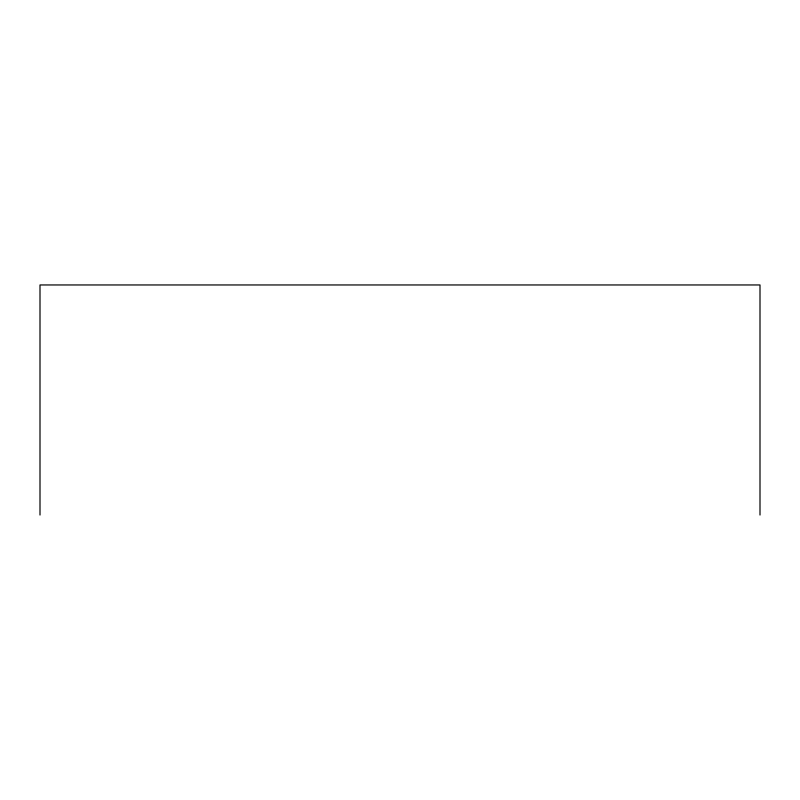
<?xml version="1.0" encoding="UTF-8"?>
<svg xmlns="http://www.w3.org/2000/svg" width="800" height="800" viewBox="0 0 800 800"><rect width="100%" height="100%" fill="white"/><g stroke="black" fill="none" stroke-linecap="round" stroke-linejoin="round"><path stroke-width="1.2" d="M760 515.04L760 284.96L40 284.96L40 515.04"/></g></svg>
